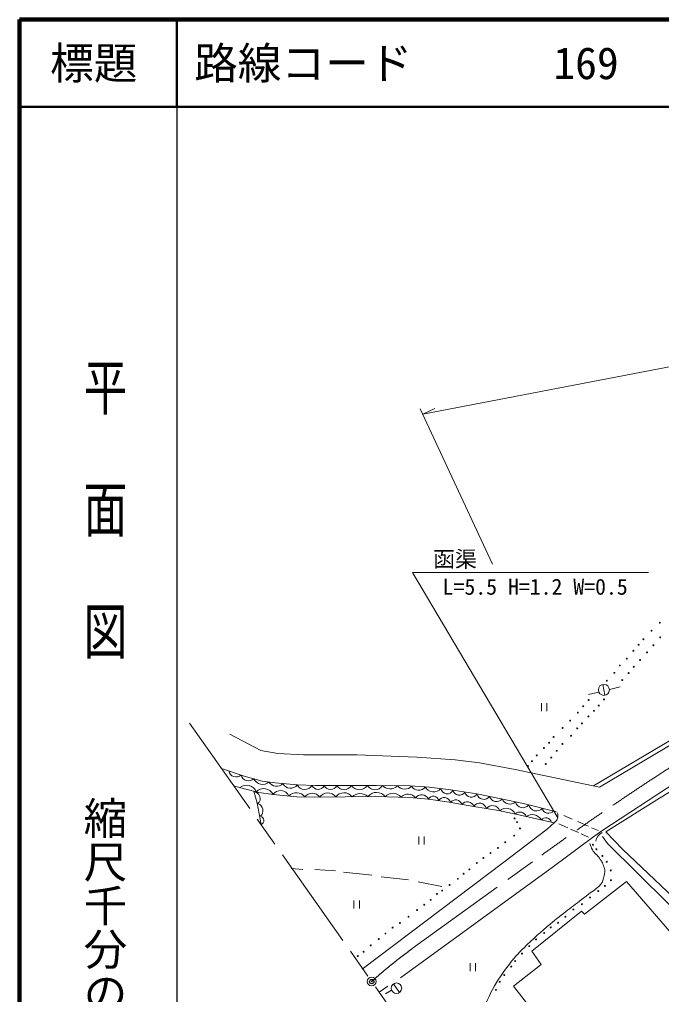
# Model space of a CAD drawing. Units: millimetres, scale not verified. Extents: x 40000 to 680000, y 20000 to 380000.
# Drawn here: x 40000 to 113525, y 268295 to 380000 of the extents above; entities that cross this region are included whole.
import ezdxf
from ezdxf.enums import TextEntityAlignment as Align

# ---------------------------------------------------------------- set-up
doc = ezdxf.new("R2010")
doc.units = ezdxf.units.MM
doc.header["$LTSCALE"] = 1000
doc.header["$PDMODE"] = 32
doc.header["$PDSIZE"] = 500
doc.linetypes.add('CHAIN', pattern=[18.5, 12, -1.5, 3.5, -1.5])
for name, color, linetype, lineweight in [('M-BGD', 7, 'Continuous', 13), ('M-BMK', 2, 'CHAIN', 13), ('M-BMK-SRVR', 3, 'Continuous', 25), ('M-STR-HTXT', 7, 'Continuous', 13), ('M-TTL', 2, 'Continuous', 140), ('M-TTL-BAND', 7, 'Continuous', 25), ('M-TTL-LINE', 7, 'Continuous', 50)]:
    doc.layers.add(name, color=color, linetype=linetype, lineweight=lineweight)
doc.layers.add('M-OTRS', color=6, linetype='Continuous')
doc.layers.add('M-TTL-TXT', color=7, linetype='Continuous')
doc.styles.add('@ＭＳ ゴシック', font='')
doc.styles.add('ＭＳ ゴシック', font='')
doc.styles.get('@ＭＳ ゴシック').set_extended_font_data('@MS Gothic')
doc.styles.get('ＭＳ ゴシック').set_extended_font_data('MS Gothic')

msp = doc.modelspace()

# ---------------------------------------------------------------- linework, layer by layer
at = {"layer": 'M-BGD'}
for p, q in [((105157, 302649), (106346, 302941)), ((106798, 303815), (107053, 302575)), ((107557, 303238), (108774, 303537)), ((99788, 301656), (99788, 300759)), ((100411, 301656), (100411, 300759)), ((102325, 288819), (103281, 288398)), ((101765, 287838), (102816, 287374)), ((103118, 287241), (104007, 286849)), ((103952, 288102), (105113, 287590)), ((105527, 287407), (106288, 287071)), ((85735, 286396), (85735, 285499)), ((86358, 286396), (86358, 285499)), ((104324, 286709), (105176, 286333)), ((71104, 282716), (72459, 282632)), ((73813, 282632), (76184, 282462)), ((83635, 270186), (101161, 282970)), ((77115, 282293), (80333, 281954)), ((81433, 281785), (84566, 281446)), ((85667, 281192), (88376, 280684)), ((78306, 279062), (78306, 278165)), ((78929, 279062), (78929, 278165)), ((91597, 271873), (91597, 270976)), ((92220, 271873), (92220, 270976)), ((82193, 269241), (81199, 268551)), ((82820, 269508), (83522, 268520)), ((81925, 268363), (82602, 268807))]:
    msp.add_line(p, q, dxfattribs=at)
for points in [[(138245, 342830), (157379, 321748), (157295, 321070), (156617, 320478), (154077, 319377), (147643, 316160), (142901, 313535), (140446, 312180), (137652, 310233), (130201, 306169), (106410, 292030), (96758, 294062), (92694, 294824), (89900, 295162), (85497, 295501), (78639, 295755), (72543, 295755), (69580, 295924), (67633, 296263), (64077, 298126)], [(133842, 309048), (132604, 308130), (105733, 292199)], [(136267, 261126), (123360, 272004), (117135, 277251), (109067, 284934), (107160, 286925), (113304, 290770), (119392, 294492), (127275, 299083), (135477, 303787)], [(106679, 287051), (115215, 292622), (129185, 300750)], [(101483, 289234), (97702, 290174), (95179, 290721), (92389, 291267), (89384, 291749), (86935, 292048), (84722, 292183), (80862, 292249), (73896, 292224), (71815, 292309), (69289, 292532), (67809, 292754), (65716, 293326), (63134, 294182)], [(101237, 287957), (97517, 288812), (94839, 289373), (92049, 289849), (89189, 290326), (86834, 290677), (84675, 290873), (80819, 290988), (73837, 290904), (71778, 290945), (69036, 291205), (67404, 291443), (65930, 291825), (64527, 292206)], [(67663, 287757), (67213, 290221), (66829, 291592)], [(101285, 288000), (100422, 287235), (95487, 283455), (79232, 271202)], [(101161, 282970), (105642, 286295), (106679, 287051)], [(106755, 286381), (107341, 285595), (114284, 278737), (116993, 276282), (135959, 260449)]]:
    msp.add_lwpolyline(points, dxfattribs=at)
msp.add_lwpolyline([(96578, 269240), (102842, 261245), (108289, 265462), (108814, 264789), (111948, 267397), (114973, 263848), (120315, 268769), (109524, 281229), (104722, 277507), (104372, 277857), (98659, 273276), (99752, 271720)], close=True, dxfattribs=at)
for centre, radius in [((113334, 310881), 53.3), ((112380, 309970), 53.3), ((110908, 308372), 53.3), ((111455, 308989), 53.3), ((112591, 308302), 53.3), ((113376, 309213), 53.3), ((110310, 307685), 53.3), ((111876, 307488), 53.3), ((109556, 306781), 53.3), ((111070, 306613), 53.3), ((108134, 305149), 53.3), ((108752, 305987), 53.3), ((109755, 305128), 53.3), ((110348, 305853), 53.3), ((107265, 304242), 53.3), ((109031, 304312), 53.3), ((106926, 303195), 633), ((105181, 302028), 53.3), ((106947, 302098), 53.3), ((103947, 300598), 53.3), ((104564, 301313), 53.3), ((105783, 300794), 53.3), ((106330, 301397), 53.3), ((103067, 299676), 53.3), ((104409, 299350), 53.3), ((105152, 300163), 53.3), ((102198, 298835), 53.3), ((103877, 298775), 53.3), ((100656, 297138), 53.3), ((101174, 297797), 53.3), ((103162, 297948), 53.3), ((100067, 296521), 53.3), ((101521, 296209), 53.3), ((102180, 297008), 53.3), ((98693, 295021), 53.3), ((99240, 295694), 53.3), ((100904, 295438), 53.3), ((98225, 294465), 53.3), ((100274, 294695), 53.3), ((96698, 288469), 53.3), ((96991, 288039), 53.3), ((97309, 287329), 53.3), ((96654, 286494), 53.3), ((94791, 285082), 53.3), ((95632, 285740), 53.3), ((105673, 285459), 53.3), ((106072, 284932), 53.3), ((93128, 283941), 53.3), ((93944, 284502), 53.3), ((106759, 284175), 53.3), ((91526, 282623), 53.3), ((92374, 283368), 53.3), ((107250, 283502), 53.3), ((90199, 281549), 53.3), ((90863, 282128), 53.3), ((107713, 282507), 53.3), ((89255, 280848), 53.3), ((107040, 280740), 53.3), ((107741, 281385), 53.3), ((87806, 279819), 53.3), ((88404, 280203), 53.3), ((105338, 279404), 53.3), ((106282, 280151), 53.3), ((86351, 278581), 53.3), ((87074, 279143), 53.3), ((104413, 278637), 53.3), ((84547, 277207), 53.3), ((85528, 277964), 53.3), ((102516, 277198), 53.3), ((103432, 278030), 53.3), ((82724, 275955), 53.3), ((83565, 276478), 53.3), ((100847, 275980), 53.3), ((101684, 276515), 53.3), ((81920, 275282), 53.3), ((100087, 275345), 53.3), ((80219, 273917), 53.3), ((81144, 274646), 53.3), ((98375, 273834), 53.3), ((99159, 274603), 53.3), ((78743, 272697), 53.3), ((79406, 273188), 53.3), ((97534, 272979), 53.3), ((96314, 271492), 53.3), ((96763, 272123), 53.3), ((95515, 270525), 53.3), ((83171, 269014), 606), ((94996, 269754), 53.3), ((94564, 268833), 53.3)]:
    msp.add_circle(centre, radius, dxfattribs=at)
for centre, radius, start, end in [((64798, 294049), 832, 190.17634, 313.13675), ((66223, 293655), 881, 194.03673, 313.92019), ((67835, 293441), 1085, 202.83477, 312.40683), ((66006, 291096), 1190, 20.70778, 129.7554), ((67973, 290718), 1170, 24.6022, 136.8843), ((69437, 293149), 1008, 210.34418, 316.4061), ((69890, 290619), 1035, 23.61717, 145.57454), ((71039, 292921), 989, 208.17057, 321.75162), ((72677, 292754), 970, 207.30766, 328.00309), ((74194, 292560), 764, 204.74519, 334.20511), ((75610, 292577), 808, 205.67254, 334.74128), ((77171, 292713), 959, 210.07291, 330.34091), ((78918, 292858), 1104, 214.11447, 326.29936), ((80689, 292712), 972, 208.68675, 330.7913), ((82426, 293069), 1217, 223.11422, 314.94374), ((84115, 292912), 1088, 220.32551, 317.13957), ((85713, 292603), 910, 208.31685, 324.67363), ((87430, 292615), 1112, 208.93136, 318.96149), ((88971, 291979), 709, 187.63505, 337.67099), ((90367, 291889), 762, 193.616, 328.18259), ((66801, 290742), 770, 311.04248, 86.22945), ((71712, 290211), 1200, 36.65037, 136.70072), ((73520, 290305), 1049, 35.25687, 143.62827), ((75306, 290229), 1152, 37.66761, 143.71295), ((77156, 290249), 1161, 37.47904, 143.90151), ((79001, 289914), 1392, 49.79884, 131.58171), ((80882, 290189), 1260, 37.5554, 141.24435), ((82759, 290162), 1185, 38.66509, 137.89819), ((84486, 290181), 1078, 35.69476, 138.01528), ((86058, 290307), 859, 25.45749, 144.15365), ((87386, 290399), 618, 9.78229, 153.28962), ((88634, 290102), 754, 15.0289, 147.78989), ((89955, 289844), 747, 18.46822, 142.60714), ((91746, 291654), 750, 192.85275, 328.94584), ((93179, 291466), 815, 194.08563, 323.7378), ((94637, 291249), 844, 198.30148, 319.36447), ((96147, 291040), 933, 201.45404, 314.09572), ((67019, 289348), 863, 312.26808, 70.54087), ((91289, 289560), 813, 20.85639, 140.21896), ((92700, 289448), 765, 12.27512, 148.33366), ((94148, 289036), 906, 19.52157, 140.63699), ((95758, 288547), 1094, 22.66834, 133.67532), ((97645, 290568), 872, 193.11133, 321.02698), ((99204, 290231), 906, 193.51282, 318.5814), ((100582, 289769), 712, 191.09554, 320.99868), ((67487, 288224), 499, 290.56903, 76.97593), ((97317, 288443), 760, 19.19157, 136.242), ((98715, 287695), 1208, 29.81399, 124.30715), ((100277, 287874), 665, 13.53022, 140.59092), ((100704, 288763), 960, 307.26395, 21.62548), ((107263, 285715), 1258, 115.82163, 173.10301)]:
    msp.add_arc(centre, radius, start, end, dxfattribs=at)
msp.add_open_spline([(83205, 265705), (83663, 265728), (83810, 265714), (84197, 265700), (85543, 265651), (86264, 265324), (87590, 265083), (88674, 264886), (89265, 264514), (90366, 264578), (90980, 264614), (91395, 264634), (91880, 265013), (92558, 265542), (92703, 266076), (93155, 266807), (93631, 267575), (93724, 268099), (94172, 268882), (94848, 270065), (95284, 270698), (96107, 271785), (96806, 272709), (97285, 273159), (98112, 273972), (99287, 275126), (100006, 275710), (101271, 276766), (102750, 278001), (103656, 278596), (105171, 279788), (105710, 280212), (106090, 280369), (106541, 280886), (106825, 281211), (106863, 281489), (106953, 281911), (107021, 282232), (107056, 282432), (106981, 282752), (106865, 283245), (106695, 283496), (106420, 283920), (106156, 284327), (105840, 284435), (105616, 284864), (105476, 285132), (105426, 285255), (105336, 285584)], degree=3, knots=[0, 0, 0, 0, 1, 1, 1, 2, 2, 2, 3, 3, 3, 4, 4, 4, 5, 5, 5, 6, 6, 6, 7, 7, 7, 8, 8, 8, 9, 9, 9, 10, 10, 10, 11, 11, 11, 12, 12, 12, 13, 13, 13, 14, 14, 14, 15, 15, 15, 16, 16, 16, 16], dxfattribs=at)
at = {"layer": 'M-BMK'}
for p, q in [((59457, 299399), (102930, 237718)), ((84984, 273547), (99826, 284276))]:
    msp.add_line(p, q, dxfattribs=at)
for centre, radius, start, end in [((295457, 13635), 333944, 115.74863, 125.86106), ((116746, 229607), 54218, 125.86106, 132.18963)]:
    msp.add_arc(centre, radius, start, end, dxfattribs=at)
at = {"layer": 'M-BMK-SRVR', "lineweight": 13}
msp.add_circle((80334, 269778), 500, dxfattribs=at)
at = {"layer": 'M-BMK-SRVR'}
msp.add_point((80334, 269778), dxfattribs=at)
at = {"layer": 'M-OTRS'}
msp.add_point((80334, 269778), dxfattribs=at)
at = {"layer": 'M-STR-HTXT'}
for p, q in [((86173, 334793), (146171, 346339)), ((94176, 317587), (85891, 335399)), ((86173, 334793), (87575, 335444)), ((85021, 316636), (101640, 288551)), ((85021, 316636), (112021, 316636))]:
    msp.add_line(p, q, dxfattribs=at)
at = {"layer": 'M-TTL'}
for p, q in [((40000, 380000), (40000, 20000)), ((680000, 380000), (40000, 380000))]:
    msp.add_line(p, q, dxfattribs=at)
at = {"layer": 'M-TTL-BAND'}
msp.add_line((58000, 370000), (58000, 20000), dxfattribs=at)
at = {"layer": 'M-TTL-LINE'}
for p, q in [((58000, 380000), (58000, 370000)), ((40000, 370000), (680000, 370000))]:
    msp.add_line(p, q, dxfattribs=at)

# ---------------------------------------------------------------- texts
at = {"layer": 'M-STR-HTXT', "style": 'ＭＳ ゴシック'}
for s, p in [('函渠', (87380, 316713)), ('L=5.5 H=1.2 W=0.5', (88461, 313546))]:
    msp.add_text(s, height=1833, dxfattribs=at).set_placement(p, align=Align.BOTTOM_LEFT)
at = {"layer": 'M-TTL-BAND', "style": '@ＭＳ ゴシック', "width": 1.4}
msp.add_text('平  面  図', height=3666, rotation=270, dxfattribs=at).set_placement((49777, 306475), align=Align.MIDDLE_RIGHT)
at = {"layer": 'M-TTL-BAND', "style": '@ＭＳ ゴシック'}
msp.add_text('縮尺千分の一', height=3666, rotation=270, dxfattribs=at).set_placement((49777, 261030), align=Align.MIDDLE_RIGHT)
at = {"layer": 'M-TTL-TXT', "style": 'ＭＳ ゴシック'}
msp.add_text('標題', height=3666, dxfattribs=at).set_placement((48500, 375000), align=Align.MIDDLE_CENTER)
for s, p in [('路線コード', (60000, 375000)), ('169', (101142, 375000))]:
    msp.add_text(s, height=3666, dxfattribs=at).set_placement(p, align=Align.MIDDLE_LEFT)

doc.saveas('drawing.dxf')
